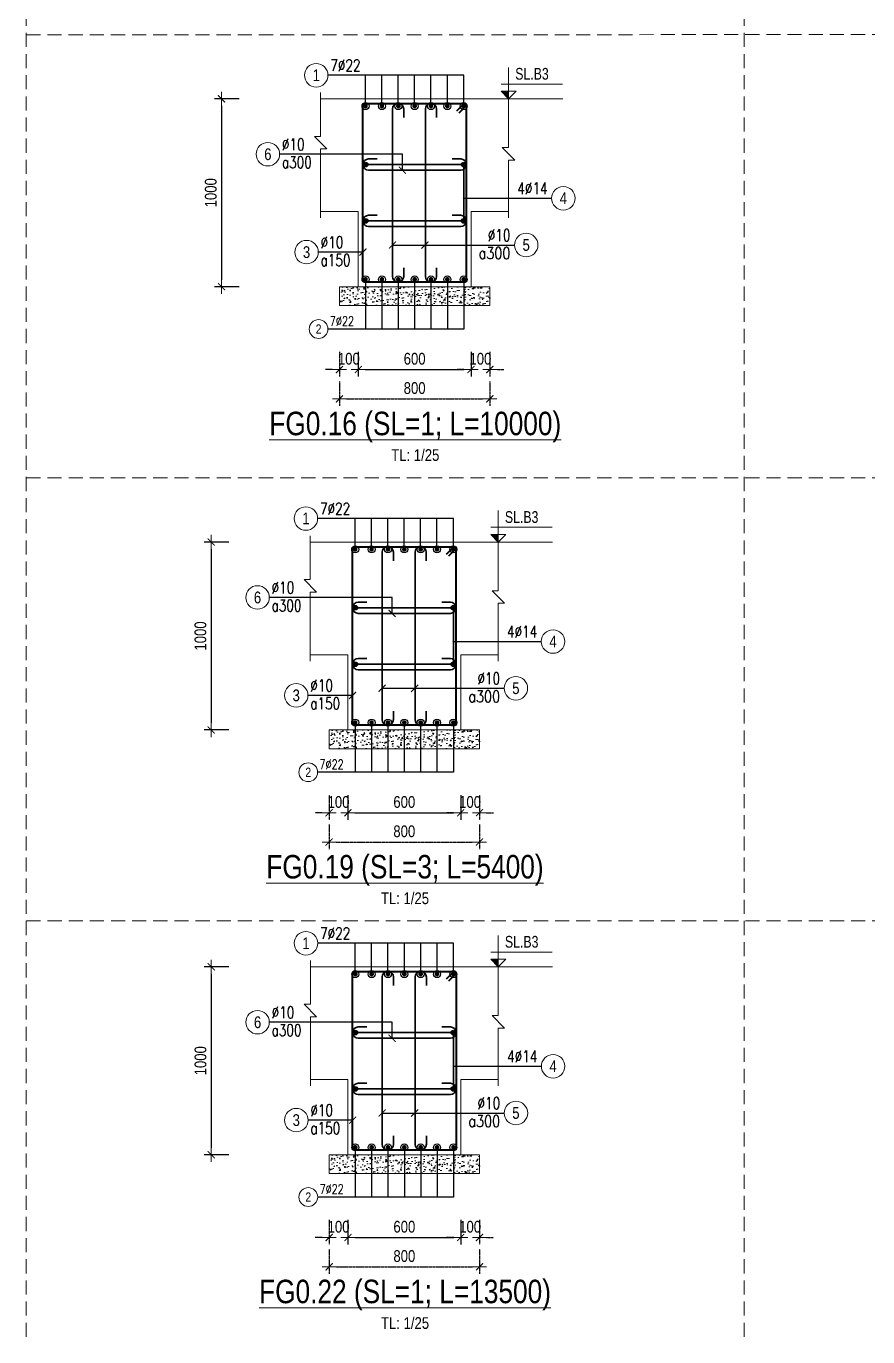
# Model space of a CAD drawing. Header units: millimetres. Extents: x -134772 to 596971, y -129535 to 35703.
# Drawn here: x 49560 to 54037, y 425 to 7398 of the extents above; entities that cross this region are included whole.
import ezdxf
from ezdxf.enums import TextEntityAlignment as Align

# ---------------------------------------------------------------- set-up
doc = ezdxf.new("R2010")
doc.units = ezdxf.units.MM
doc.header["$MEASUREMENT"] = 0
doc.linetypes.add('HIDDEN', pattern=[0.375, 0.25, -0.125])
doc.layers.get('Defpoints').update_dxf_attribs({"color": 252})
for name, color, linetype, lineweight in [('NDC_S_ANNO', 7, 'Continuous', 20), ('NDC_S_CONTINUOUS', 3, 'Continuous', 20), ('NDC_S_DIM', 1, 'Continuous', 9), ('NDC_S_HATCH MATERIAL', 8, 'Continuous', 13), ('NDC_S_REBAR', 4, 'Continuous', 35), ('NDC_S_STIRRUP', 4, 'Continuous', 40), ('NDC_S_TEXT SYMBOL', 7, 'Continuous', 20), ('NDC_S_THIN LINE', 1, 'Continuous', 5), ('NDC_S_VN TEXT', 7, 'Continuous', 9)]:
    doc.layers.add(name, color=color, linetype=linetype, lineweight=lineweight)
doc.styles.add('ARIAL', font='arial.ttf', dxfattribs={"width": 0.8})
doc.styles.add('NDC_ANNO', font='', dxfattribs={"width": 0.8})
doc.styles.add('NDC_ROMANS', font='romans.shx', dxfattribs={"width": 0.8})
doc.styles.get('NDC_ANNO').set_extended_font_data('Dotum')
doc.dimstyles.new('NDC_dim_25', dxfattribs={"dimscale": 25, "dimtxt": 2.5, "dimasz": 1.5, "dimexe": 1.5, "dimexo": 0, "dimgap": 1, "dimtad": 1, "dimdec": 0, "dimzin": 0, "dimdsep": 46, "dimtxsty": 'ARIAL', "dimblk": 'DIMMARK', "dimcen": 0.09, "dimdle": 1.2, "dimclrd": 1, "dimclre": 1, "dimclrt": 3, "dimadec": 0, "dimazin": 0, "dimtfac": 1, "dimtdec": 0, "dimtix": 1, "dimtofl": 0, "dimtmove": 0, "dimatfit": 3, "dimfxl": 3.75, "dimfxlon": 1, "dimtolj": 1, "dimtzin": 0, "dimarcsym": 0})

# ---------------------------------------------------------------- blocks, each defined once
blk = doc.blocks.new('DIMMARK')
at = {"layer": 'NDC_S_DIM', "color": 1}
blk.add_line((-1.5, 0), (1, 0), dxfattribs=at)
at = {"layer": 'NDC_S_DIM', "color": 2, "const_width": 0.15}
blk.add_lwpolyline([(-0.5, -0.5), (0.5, 0.5)], dxfattribs=at)
blk = doc.blocks.new('kata_block_THEP')
at = {"layer": 'NDC_S_REBAR', "color": 0}
for p, q in [((-0.5, 0), (0.5, 0)), ((-0.35, 0.35), (0.35, -0.35)), ((0.35, 0.35), (-0.35, -0.35)), ((0, 0.5), (0, -0.5))]:
    blk.add_line(p, q, dxfattribs=at)
at = {"layer": 'NDC_S_REBAR', "color": 0, "const_width": 0.0833}
blk.add_lwpolyline([(-0.5, 0, 1), (0.5, 0, 1), (-0.5, 0, 1)], format="xyb", dxfattribs=at)
blk = doc.blocks.new('*D1521')
at = {"layer": 'Defpoints', "color": 0, "transparency": 16777216}
for p in [(51104.6, 7012), (50598.6, 6012), (51104.6, 6012)]:
    blk.add_point(p, dxfattribs=at)
at = {"layer": 'NDC_S_DIM', "color": 1, "lineweight": -2, "transparency": 16777216}
for p, q in [((50692.3, 7012), (50561.1, 7012)), ((50598.6, 6974.5), (50598.6, 6049.5)), ((50692.3, 6012), (50561.1, 6012))]:
    blk.add_line(p, q, dxfattribs=at)
at = {"layer": 'NDC_S_DIM', "color": 1, "lineweight": -2, "transparency": 16777216, "xscale": 37.5, "yscale": 37.5, "zscale": 37.5}
for p, rotation in [((50598.6, 7012), 90), ((50598.6, 6012), 270)]:
    blk.add_blockref('DIMMARK', p, dxfattribs=dict(at, rotation=rotation))
at = {"layer": 'NDC_S_DIM', "color": 3, "transparency": 16777216, "insert": (50541.7, 6512), "char_height": 62.5, "attachment_point": 5, "rotation": 90, "style": 'ARIAL'}
blk.add_mtext('\\A1;1000', dxfattribs=at)
blk = doc.blocks.new('*D1522')
at = {"layer": 'Defpoints', "color": 0, "transparency": 16777216}
for p in [(51326, 5971.5), (51926, 5971.5), (51926, 5571.5)]:
    blk.add_point(p, dxfattribs=at)
at = {"layer": 'NDC_S_DIM', "color": 1, "lineweight": -2, "transparency": 16777216}
for p, q in [((51326, 5665.2), (51326, 5534)), ((51926, 5665.2), (51926, 5534)), ((51363.5, 5571.5), (51888.5, 5571.5))]:
    blk.add_line(p, q, dxfattribs=at)
at = {"layer": 'NDC_S_DIM', "color": 1, "lineweight": -2, "transparency": 16777216, "xscale": 37.5, "yscale": 37.5, "zscale": 37.5, "rotation": 180}
blk.add_blockref('DIMMARK', (51326, 5571.5), dxfattribs=at)
at = {"layer": 'NDC_S_DIM', "color": 1, "lineweight": -2, "transparency": 16777216, "xscale": 37.5, "yscale": 37.5, "zscale": 37.5}
blk.add_blockref('DIMMARK', (51926, 5571.5), dxfattribs=at)
at = {"layer": 'NDC_S_DIM', "color": 3, "transparency": 16777216, "insert": (51626, 5628.4), "char_height": 62.5, "attachment_point": 5, "style": 'ARIAL'}
blk.add_mtext('\\A1;600', dxfattribs=at)
blk = doc.blocks.new('kata_block_CT')
at = {"layer": 'NDC_S_ANNO'}
blk.add_hatch(color=3, dxfattribs=at).paths.add_polyline_path([(0, 1.6), (-1.61, 1.6), (0, 0)])
at = {"layer": 'NDC_S_ANNO', "ltscale": 50}
h = blk.add_hatch(dxfattribs=at)
h.set_pattern_fill('ANSI31', color=256, scale=1.406251, style=0)
h.set_pattern_definition([(45, (0, 5e-12), (-3.157, 3.157), [])])
h.paths.add_polyline_path([(0, 1.6), (0, 0), (1.61, 1.6)])
for p, q in [((-1.59, 3.14), (11.47, 3.14)), ((11.56, 0), (-1.64, 0))]:
    blk.add_line(p, q, dxfattribs=at)
for points in [[(0, 6.69), (0, 0)], [(0, 0), (-1.61, 1.6), (0, 1.6)], [(0, 0), (1.61, 1.6), (0, 1.6)]]:
    blk.add_lwpolyline(points, dxfattribs=at)
at = {"layer": 'NDC_S_ANNO', "color": 8, "ltscale": 50}
blk.add_lwpolyline([(0, 0), (-1.61, 1.6), (0, 1.6)], dxfattribs=at)
at = {"layer": 'NDC_S_TEXT SYMBOL', "color": 3, "style": 'NDC_ANNO', "width": 0.8}
blk.add_attdef('CT', (1.41, 4.07), '', height=2.5, dxfattribs=at)
blk = doc.blocks.new('*D1523')
at = {"layer": 'Defpoints', "color": 0, "linetype": 'HIDDEN', "transparency": 16777216}
for p in [(51226, 5871.5), (51326, 5665.2), (51226, 5571.5)]:
    blk.add_point(p, dxfattribs=at)
at = {"layer": 'NDC_S_DIM', "color": 1, "linetype": 'HIDDEN', "lineweight": -2, "transparency": 16777216}
for p, q in [((51226, 5665.2), (51226, 5534)), ((51326, 5665.2), (51326, 5534)), ((51188.5, 5571.5), (51151, 5571.5)), ((51363.5, 5571.5), (51401, 5571.5))]:
    blk.add_line(p, q, dxfattribs=at)
at = {"layer": 'NDC_S_DIM', "color": 1, "linetype": 'HIDDEN', "lineweight": -2, "transparency": 16777216, "xscale": 37.5, "yscale": 37.5, "zscale": 37.5}
blk.add_blockref('DIMMARK', (51226, 5571.5), dxfattribs=at)
at = {"layer": 'NDC_S_DIM', "color": 1, "linetype": 'HIDDEN', "lineweight": -2, "transparency": 16777216, "xscale": 37.5, "yscale": 37.5, "zscale": 37.5, "rotation": 180}
blk.add_blockref('DIMMARK', (51326, 5571.5), dxfattribs=at)
at = {"layer": 'NDC_S_DIM', "color": 3, "linetype": 'HIDDEN', "transparency": 16777216, "insert": (51276, 5628.4), "char_height": 62.5, "attachment_point": 5, "style": 'ARIAL'}
blk.add_mtext('\\A1;100', dxfattribs=at)
blk = doc.blocks.new('*D1524')
at = {"layer": 'Defpoints', "color": 0, "linetype": 'HIDDEN', "transparency": 16777216}
for p in [(52026, 5871.5), (51926, 5665.2), (52026, 5571.5)]:
    blk.add_point(p, dxfattribs=at)
at = {"layer": 'NDC_S_DIM', "color": 1, "linetype": 'HIDDEN', "lineweight": -2, "transparency": 16777216}
for p, q in [((51926, 5665.2), (51926, 5534)), ((52026, 5665.2), (52026, 5534)), ((51888.5, 5571.5), (51851, 5571.5)), ((52063.5, 5571.5), (52101, 5571.5))]:
    blk.add_line(p, q, dxfattribs=at)
at = {"layer": 'NDC_S_DIM', "color": 1, "linetype": 'HIDDEN', "lineweight": -2, "transparency": 16777216, "xscale": 37.5, "yscale": 37.5, "zscale": 37.5}
blk.add_blockref('DIMMARK', (51926, 5571.5), dxfattribs=at)
at = {"layer": 'NDC_S_DIM', "color": 1, "linetype": 'HIDDEN', "lineweight": -2, "transparency": 16777216, "xscale": 37.5, "yscale": 37.5, "zscale": 37.5, "rotation": 180}
blk.add_blockref('DIMMARK', (52026, 5571.5), dxfattribs=at)
at = {"layer": 'NDC_S_DIM', "color": 3, "linetype": 'HIDDEN', "transparency": 16777216, "insert": (51976, 5628.4), "char_height": 62.5, "attachment_point": 5, "style": 'ARIAL'}
blk.add_mtext('\\A1;100', dxfattribs=at)
blk = doc.blocks.new('kata_block_TD')
at = {"color": 6, "linetype": 'ByBlock', "lineweight": -2, "style": 'ARIAL', "width": 0.8}
blk.add_attdef('SECTDET2', text='', height=5, dxfattribs=at).set_placement((0, 7.97), align=Align.CENTER)
at = {"color": 0, "linetype": 'ByBlock', "lineweight": -2, "style": 'ARIAL', "width": 0.8}
blk.add_attdef('SECTDET1', text='', height=5, dxfattribs=at).set_placement((0, 1.47), align=Align.CENTER)
at = {"color": 3, "lineweight": 25, "style": 'ARIAL', "width": 0.8}
blk.add_attdef('SSCALE', text='', height=2.5, dxfattribs=at).set_placement((0, -4), align=Align.CENTER)
blk = doc.blocks.new('*D1525')
at = {"layer": 'Defpoints', "color": 0, "linetype": 'HIDDEN', "transparency": 16777216}
for p in [(51226, 5871.5), (52026, 5871.5), (52026, 5415.5)]:
    blk.add_point(p, dxfattribs=at)
at = {"layer": 'NDC_S_DIM', "color": 1, "linetype": 'HIDDEN', "lineweight": -2, "transparency": 16777216}
for p, q in [((51226, 5509.3), (51226, 5378)), ((52026, 5509.3), (52026, 5378)), ((51263.5, 5415.5), (51988.5, 5415.5))]:
    blk.add_line(p, q, dxfattribs=at)
at = {"layer": 'NDC_S_DIM', "color": 1, "linetype": 'HIDDEN', "lineweight": -2, "transparency": 16777216, "xscale": 37.5, "yscale": 37.5, "zscale": 37.5, "rotation": 180}
blk.add_blockref('DIMMARK', (51226, 5415.5), dxfattribs=at)
at = {"layer": 'NDC_S_DIM', "color": 1, "linetype": 'HIDDEN', "lineweight": -2, "transparency": 16777216, "xscale": 37.5, "yscale": 37.5, "zscale": 37.5}
blk.add_blockref('DIMMARK', (52026, 5415.5), dxfattribs=at)
at = {"layer": 'NDC_S_DIM', "color": 3, "linetype": 'HIDDEN', "transparency": 16777216, "insert": (51626, 5472.4), "char_height": 62.5, "attachment_point": 5, "style": 'ARIAL'}
blk.add_mtext('\\A1;800', dxfattribs=at)
blk = doc.blocks.new('*U11')
blk.add_circle((-2.5, 0), 2.5)
at = {"layer": 'NDC_S_VN TEXT', "color": 3, "style": 'NDC_ROMANS', "width": 0.75}
for tag, p in [('DK1', (0.5, 0.85)), ('KC1', (0.5, -2.97))]:
    blk.add_attdef(tag, p, '', height=2.5, dxfattribs=at)
at = {"layer": 'NDC_S_VN TEXT', "color": 7, "style": 'ARIAL', "width": 0.8}
blk.add_attdef('SH2', text='', height=2.5, dxfattribs=at).set_placement((-2.5, 0), align=Align.MIDDLE)
blk = doc.blocks.new('*U12')
blk.add_circle((2.5, 0), 2.5)
at = {"layer": 'NDC_S_VN TEXT', "color": 3, "style": 'NDC_ROMANS'}
for tag, width, p in [('DK2', 0.75, (-0.85, 0.85)), ('KC2', 0.8, (-0.85, -2.97))]:
    blk.add_attdef(tag, text='', height=2.5, dxfattribs=dict(at, width=width)).set_placement(p, align=Align.RIGHT)
at = {"layer": 'NDC_S_VN TEXT', "color": 7, "style": 'ARIAL', "width": 0.8}
blk.add_attdef('SH3', text='', height=2.5, dxfattribs=at).set_placement((2.5, 0), align=Align.MIDDLE)
blk = doc.blocks.new('*U624')
blk.add_circle((2.5, 0), 2.5)
at = {"layer": 'NDC_S_VN TEXT', "color": 3, "style": 'NDC_ROMANS', "width": 0.75}
blk.add_attdef('DK2', text='', height=2.5, dxfattribs=at).set_placement((-0.85, 0.85), align=Align.RIGHT)
at = {"layer": 'NDC_S_VN TEXT', "color": 7, "style": 'ARIAL', "width": 0.8}
blk.add_attdef('SH3', text='', height=2.5, dxfattribs=at).set_placement((2.5, 0), align=Align.MIDDLE)
blk = doc.blocks.new('*U623')
blk.add_circle((-2.5, 0), 2.5)
at = {"layer": 'NDC_S_VN TEXT', "color": 3, "style": 'NDC_ROMANS', "width": 0.75}
blk.add_attdef('DK1', (0.5, 0.85), '', height=2.5, dxfattribs=at)
at = {"layer": 'NDC_S_VN TEXT', "color": 7, "style": 'ARIAL', "width": 0.8}
blk.add_attdef('SH2', text='', height=2.5, dxfattribs=at).set_placement((-2.5, 0), align=Align.MIDDLE)
blk = doc.blocks.new('*D1536')
at = {"layer": 'Defpoints', "color": 0, "linetype": 'HIDDEN', "transparency": 16777216}
for p in [(51171, 3513.2), (51971, 3513.2), (51971, 3057.2)]:
    blk.add_point(p, dxfattribs=at)
at = {"layer": 'NDC_S_DIM', "color": 1, "linetype": 'HIDDEN', "lineweight": -2, "transparency": 16777216}
for p, q in [((51171, 3151), (51171, 3019.7)), ((51971, 3151), (51971, 3019.7)), ((51208.5, 3057.2), (51933.5, 3057.2))]:
    blk.add_line(p, q, dxfattribs=at)
at = {"layer": 'NDC_S_DIM', "color": 1, "linetype": 'HIDDEN', "lineweight": -2, "transparency": 16777216, "xscale": 37.5, "yscale": 37.5, "zscale": 37.5, "rotation": 180}
blk.add_blockref('DIMMARK', (51171, 3057.2), dxfattribs=at)
at = {"layer": 'NDC_S_DIM', "color": 1, "linetype": 'HIDDEN', "lineweight": -2, "transparency": 16777216, "xscale": 37.5, "yscale": 37.5, "zscale": 37.5}
blk.add_blockref('DIMMARK', (51971, 3057.2), dxfattribs=at)
at = {"layer": 'NDC_S_DIM', "color": 3, "linetype": 'HIDDEN', "transparency": 16777216, "insert": (51571, 3114.1), "char_height": 62.5, "attachment_point": 5, "style": 'ARIAL'}
blk.add_mtext('\\A1;800', dxfattribs=at)
blk = doc.blocks.new('*D1537')
at = {"layer": 'Defpoints', "color": 0, "linetype": 'HIDDEN', "transparency": 16777216}
for p in [(51971, 3513.2), (51871, 3306.9), (51971, 3213.2)]:
    blk.add_point(p, dxfattribs=at)
at = {"layer": 'NDC_S_DIM', "color": 1, "linetype": 'HIDDEN', "lineweight": -2, "transparency": 16777216}
for p, q in [((51871, 3306.9), (51871, 3175.7)), ((51971, 3306.9), (51971, 3175.7)), ((51833.5, 3213.2), (51796, 3213.2)), ((52008.5, 3213.2), (52046, 3213.2))]:
    blk.add_line(p, q, dxfattribs=at)
at = {"layer": 'NDC_S_DIM', "color": 1, "linetype": 'HIDDEN', "lineweight": -2, "transparency": 16777216, "xscale": 37.5, "yscale": 37.5, "zscale": 37.5}
blk.add_blockref('DIMMARK', (51871, 3213.2), dxfattribs=at)
at = {"layer": 'NDC_S_DIM', "color": 1, "linetype": 'HIDDEN', "lineweight": -2, "transparency": 16777216, "xscale": 37.5, "yscale": 37.5, "zscale": 37.5, "rotation": 180}
blk.add_blockref('DIMMARK', (51971, 3213.2), dxfattribs=at)
at = {"layer": 'NDC_S_DIM', "color": 3, "linetype": 'HIDDEN', "transparency": 16777216, "insert": (51921, 3270.1), "char_height": 62.5, "attachment_point": 5, "style": 'ARIAL'}
blk.add_mtext('\\A1;100', dxfattribs=at)
blk = doc.blocks.new('*D1538')
at = {"layer": 'Defpoints', "color": 0, "linetype": 'HIDDEN', "transparency": 16777216}
for p in [(51171, 3513.2), (51271, 3306.9), (51171, 3213.2)]:
    blk.add_point(p, dxfattribs=at)
at = {"layer": 'NDC_S_DIM', "color": 1, "linetype": 'HIDDEN', "lineweight": -2, "transparency": 16777216}
for p, q in [((51171, 3306.9), (51171, 3175.7)), ((51271, 3306.9), (51271, 3175.7)), ((51133.5, 3213.2), (51096, 3213.2)), ((51308.5, 3213.2), (51346, 3213.2))]:
    blk.add_line(p, q, dxfattribs=at)
at = {"layer": 'NDC_S_DIM', "color": 1, "linetype": 'HIDDEN', "lineweight": -2, "transparency": 16777216, "xscale": 37.5, "yscale": 37.5, "zscale": 37.5}
blk.add_blockref('DIMMARK', (51171, 3213.2), dxfattribs=at)
at = {"layer": 'NDC_S_DIM', "color": 1, "linetype": 'HIDDEN', "lineweight": -2, "transparency": 16777216, "xscale": 37.5, "yscale": 37.5, "zscale": 37.5, "rotation": 180}
blk.add_blockref('DIMMARK', (51271, 3213.2), dxfattribs=at)
at = {"layer": 'NDC_S_DIM', "color": 3, "linetype": 'HIDDEN', "transparency": 16777216, "insert": (51221, 3270.1), "char_height": 62.5, "attachment_point": 5, "style": 'ARIAL'}
blk.add_mtext('\\A1;100', dxfattribs=at)
blk = doc.blocks.new('*D1539')
at = {"layer": 'Defpoints', "color": 0, "transparency": 16777216}
for p in [(51271, 3613.2), (51871, 3613.2), (51871, 3213.2)]:
    blk.add_point(p, dxfattribs=at)
at = {"layer": 'NDC_S_DIM', "color": 1, "lineweight": -2, "transparency": 16777216}
for p, q in [((51271, 3306.9), (51271, 3175.7)), ((51871, 3306.9), (51871, 3175.7)), ((51308.5, 3213.2), (51833.5, 3213.2))]:
    blk.add_line(p, q, dxfattribs=at)
at = {"layer": 'NDC_S_DIM', "color": 1, "lineweight": -2, "transparency": 16777216, "xscale": 37.5, "yscale": 37.5, "zscale": 37.5, "rotation": 180}
blk.add_blockref('DIMMARK', (51271, 3213.2), dxfattribs=at)
at = {"layer": 'NDC_S_DIM', "color": 1, "lineweight": -2, "transparency": 16777216, "xscale": 37.5, "yscale": 37.5, "zscale": 37.5}
blk.add_blockref('DIMMARK', (51871, 3213.2), dxfattribs=at)
at = {"layer": 'NDC_S_DIM', "color": 3, "transparency": 16777216, "insert": (51571, 3270.1), "char_height": 62.5, "attachment_point": 5, "style": 'ARIAL'}
blk.add_mtext('\\A1;600', dxfattribs=at)
blk = doc.blocks.new('*D1540')
at = {"layer": 'Defpoints', "color": 0, "transparency": 16777216}
for p in [(51049.6, 4653.7), (50543.6, 3653.7), (51049.6, 3653.7)]:
    blk.add_point(p, dxfattribs=at)
at = {"layer": 'NDC_S_DIM', "color": 1, "lineweight": -2, "transparency": 16777216}
for p, q in [((50637.4, 4653.7), (50506.1, 4653.7)), ((50543.6, 4616.2), (50543.6, 3691.2)), ((50637.4, 3653.7), (50506.1, 3653.7))]:
    blk.add_line(p, q, dxfattribs=at)
at = {"layer": 'NDC_S_DIM', "color": 1, "lineweight": -2, "transparency": 16777216, "xscale": 37.5, "yscale": 37.5, "zscale": 37.5}
for p, rotation in [((50543.6, 4653.7), 90), ((50543.6, 3653.7), 270)]:
    blk.add_blockref('DIMMARK', p, dxfattribs=dict(at, rotation=rotation))
at = {"layer": 'NDC_S_DIM', "color": 3, "transparency": 16777216, "insert": (50486.7, 4153.7), "char_height": 62.5, "attachment_point": 5, "rotation": 90, "style": 'ARIAL'}
blk.add_mtext('\\A1;1000', dxfattribs=at)
blk = doc.blocks.new('*D1634')
at = {"layer": 'Defpoints', "color": 0, "transparency": 16777216}
for p in [(51049.9, 2393.7), (50543.9, 1393.7), (51049.9, 1393.7)]:
    blk.add_point(p, dxfattribs=at)
at = {"layer": 'NDC_S_DIM', "color": 1, "lineweight": -2, "transparency": 16777216}
for p, q in [((50637.7, 2393.7), (50506.4, 2393.7)), ((50543.9, 2356.2), (50543.9, 1431.2)), ((50637.7, 1393.7), (50506.4, 1393.7))]:
    blk.add_line(p, q, dxfattribs=at)
at = {"layer": 'NDC_S_DIM', "color": 1, "lineweight": -2, "transparency": 16777216, "xscale": 37.5, "yscale": 37.5, "zscale": 37.5}
for p, rotation in [((50543.9, 2393.7), 90), ((50543.9, 1393.7), 270)]:
    blk.add_blockref('DIMMARK', p, dxfattribs=dict(at, rotation=rotation))
at = {"layer": 'NDC_S_DIM', "color": 3, "transparency": 16777216, "insert": (50487, 1893.7), "char_height": 62.5, "attachment_point": 5, "rotation": 90, "style": 'ARIAL'}
blk.add_mtext('\\A1;1000', dxfattribs=at)
blk = doc.blocks.new('*D1635')
at = {"layer": 'Defpoints', "color": 0, "transparency": 16777216}
for p in [(51271.3, 1353.2), (51871.3, 1353.2), (51871.3, 953.2)]:
    blk.add_point(p, dxfattribs=at)
at = {"layer": 'NDC_S_DIM', "color": 1, "lineweight": -2, "transparency": 16777216}
for p, q in [((51271.3, 1047), (51271.3, 915.7)), ((51871.3, 1047), (51871.3, 915.7)), ((51308.8, 953.2), (51833.8, 953.2))]:
    blk.add_line(p, q, dxfattribs=at)
at = {"layer": 'NDC_S_DIM', "color": 1, "lineweight": -2, "transparency": 16777216, "xscale": 37.5, "yscale": 37.5, "zscale": 37.5, "rotation": 180}
blk.add_blockref('DIMMARK', (51271.3, 953.2), dxfattribs=at)
at = {"layer": 'NDC_S_DIM', "color": 1, "lineweight": -2, "transparency": 16777216, "xscale": 37.5, "yscale": 37.5, "zscale": 37.5}
blk.add_blockref('DIMMARK', (51871.3, 953.2), dxfattribs=at)
at = {"layer": 'NDC_S_DIM', "color": 3, "transparency": 16777216, "insert": (51571.3, 1010.1), "char_height": 62.5, "attachment_point": 5, "style": 'ARIAL'}
blk.add_mtext('\\A1;600', dxfattribs=at)
blk = doc.blocks.new('*D1636')
at = {"layer": 'Defpoints', "color": 0, "linetype": 'HIDDEN', "transparency": 16777216}
for p in [(51171.3, 1253.2), (51271.3, 1047), (51171.3, 953.2)]:
    blk.add_point(p, dxfattribs=at)
at = {"layer": 'NDC_S_DIM', "color": 1, "linetype": 'HIDDEN', "lineweight": -2, "transparency": 16777216}
for p, q in [((51171.3, 1047), (51171.3, 915.7)), ((51271.3, 1047), (51271.3, 915.7)), ((51133.8, 953.2), (51096.3, 953.2)), ((51308.8, 953.2), (51346.3, 953.2))]:
    blk.add_line(p, q, dxfattribs=at)
at = {"layer": 'NDC_S_DIM', "color": 1, "linetype": 'HIDDEN', "lineweight": -2, "transparency": 16777216, "xscale": 37.5, "yscale": 37.5, "zscale": 37.5}
blk.add_blockref('DIMMARK', (51171.3, 953.2), dxfattribs=at)
at = {"layer": 'NDC_S_DIM', "color": 1, "linetype": 'HIDDEN', "lineweight": -2, "transparency": 16777216, "xscale": 37.5, "yscale": 37.5, "zscale": 37.5, "rotation": 180}
blk.add_blockref('DIMMARK', (51271.3, 953.2), dxfattribs=at)
at = {"layer": 'NDC_S_DIM', "color": 3, "linetype": 'HIDDEN', "transparency": 16777216, "insert": (51221.3, 1010.1), "char_height": 62.5, "attachment_point": 5, "style": 'ARIAL'}
blk.add_mtext('\\A1;100', dxfattribs=at)
blk = doc.blocks.new('*D1637')
at = {"layer": 'Defpoints', "color": 0, "linetype": 'HIDDEN', "transparency": 16777216}
for p in [(51971.3, 1253.2), (51871.3, 1047), (51971.3, 953.2)]:
    blk.add_point(p, dxfattribs=at)
at = {"layer": 'NDC_S_DIM', "color": 1, "linetype": 'HIDDEN', "lineweight": -2, "transparency": 16777216}
for p, q in [((51871.3, 1047), (51871.3, 915.7)), ((51971.3, 1047), (51971.3, 915.7)), ((51833.8, 953.2), (51796.3, 953.2)), ((52008.8, 953.2), (52046.3, 953.2))]:
    blk.add_line(p, q, dxfattribs=at)
at = {"layer": 'NDC_S_DIM', "color": 1, "linetype": 'HIDDEN', "lineweight": -2, "transparency": 16777216, "xscale": 37.5, "yscale": 37.5, "zscale": 37.5}
blk.add_blockref('DIMMARK', (51871.3, 953.2), dxfattribs=at)
at = {"layer": 'NDC_S_DIM', "color": 1, "linetype": 'HIDDEN', "lineweight": -2, "transparency": 16777216, "xscale": 37.5, "yscale": 37.5, "zscale": 37.5, "rotation": 180}
blk.add_blockref('DIMMARK', (51971.3, 953.2), dxfattribs=at)
at = {"layer": 'NDC_S_DIM', "color": 3, "linetype": 'HIDDEN', "transparency": 16777216, "insert": (51921.3, 1010.1), "char_height": 62.5, "attachment_point": 5, "style": 'ARIAL'}
blk.add_mtext('\\A1;100', dxfattribs=at)
blk = doc.blocks.new('*D1638')
at = {"layer": 'Defpoints', "color": 0, "linetype": 'HIDDEN', "transparency": 16777216}
for p in [(51171.3, 1253.2), (51971.3, 1253.2), (51971.3, 797.3)]:
    blk.add_point(p, dxfattribs=at)
at = {"layer": 'NDC_S_DIM', "color": 1, "linetype": 'HIDDEN', "lineweight": -2, "transparency": 16777216}
for p, q in [((51171.3, 891), (51171.3, 759.8)), ((51971.3, 891), (51971.3, 759.8)), ((51208.8, 797.3), (51933.8, 797.3))]:
    blk.add_line(p, q, dxfattribs=at)
at = {"layer": 'NDC_S_DIM', "color": 1, "linetype": 'HIDDEN', "lineweight": -2, "transparency": 16777216, "xscale": 37.5, "yscale": 37.5, "zscale": 37.5, "rotation": 180}
blk.add_blockref('DIMMARK', (51171.3, 797.3), dxfattribs=at)
at = {"layer": 'NDC_S_DIM', "color": 1, "linetype": 'HIDDEN', "lineweight": -2, "transparency": 16777216, "xscale": 37.5, "yscale": 37.5, "zscale": 37.5}
blk.add_blockref('DIMMARK', (51971.3, 797.3), dxfattribs=at)
at = {"layer": 'NDC_S_DIM', "color": 3, "linetype": 'HIDDEN', "transparency": 16777216, "insert": (51571.3, 854.2), "char_height": 62.5, "attachment_point": 5, "style": 'ARIAL'}
blk.add_mtext('\\A1;800', dxfattribs=at)

msp = doc.modelspace()

# ---------------------------------------------------------------- hatches: boundary and pattern name
at = {"layer": 'NDC_S_HATCH MATERIAL'}
h = msp.add_hatch(dxfattribs=at)
h.set_pattern_fill('AR-CONC', color=256, scale=8)
h.set_pattern_definition([(50, (40625.97, 32632.14), (57.380815, -5.02017), [6, -66]), (355, (40625.97, 32632.14), (-11.10011, 60.17537), [4.8, -52.8]), (100.45144, (40630.75, 32631.72), (46.28071, 55.1552), [5.09922, -56.09137]), (46.1842, (40625.97, 32648.14), (85.3793, -13.24154), [9, -99]), (96.63564, (40633.084, 32647.034), (74.77296, 77.92949), [7.64883, -84.1371]), (351.18416, (40625.97, 32648.14), (74.77296, 77.9295), [7.2, -79.2]), (21, (40633.97, 32644.14), (47.752564, -32.20951), [6, -66]), (326, (40633.97, 32644.14), (19.46523, 58.012), [4.8, -52.8]), (71.45144, (40637.95, 32641.454), (67.21779, 25.80249), [5.09922, -56.09137]), (37.5, (40625.97, 32632.138), (0.972788, 26.631508), [0, -52.16, 0, -53.6, 0, -53]), (7.5, (40625.97, 32632.138), (21.045563, 31.552937), [0, -30.56, 0, -50.96, 0, -20.2]), (327.5, (40608.13, 32632.138), (42.705795, -1.80439), [0, -20, 0, -62.4, 0, -82.8]), (317.5, (40600.13, 32632.138), (46.654894, 8.0084), [0, -26, 0, -41.44, 0, -58.8])])
h.paths.add_polyline_path([(51226, 6012), (52026, 6012), (52026, 5912), (51226, 5912)])
h = msp.add_hatch(dxfattribs=at)
h.set_pattern_fill('AR-CONC', color=256, scale=8)
h.set_pattern_definition([(50, (40571, 30273.827), (57.380815, -5.02017), [6, -66]), (355, (40571, 30273.83), (-11.10011, 60.17537), [4.8, -52.8]), (100.45144, (40575.78, 30273.41), (46.28071, 55.1552), [5.09922, -56.09137]), (46.1842, (40571, 30289.83), (85.3793, -13.24154), [9, -99]), (96.63564, (40578.11, 30288.72), (74.77296, 77.92949), [7.64883, -84.1371]), (351.18416, (40571, 30289.83), (74.77296, 77.9295), [7.2, -79.2]), (21, (40579, 30285.827), (47.752564, -32.20951), [6, -66]), (326, (40579, 30285.83), (19.46523, 58.012), [4.8, -52.8]), (71.45144, (40582.98, 30283.143), (67.21779, 25.80249), [5.09922, -56.09137]), (37.5, (40570.999, 30273.827), (0.972788, 26.631508), [0, -52.16, 0, -53.6, 0, -53]), (7.5, (40571, 30273.827), (21.045563, 31.552937), [0, -30.56, 0, -50.96, 0, -20.2]), (327.5, (40553.16, 30273.827), (42.705795, -1.80439), [0, -20, 0, -62.4, 0, -82.8]), (317.5, (40545.16, 30273.827), (46.654894, 8.0084), [0, -26, 0, -41.44, 0, -58.8])])
h.paths.add_polyline_path([(51171, 3653.7), (51971, 3653.7), (51971, 3553.7), (51171, 3553.7)])
h = msp.add_hatch(dxfattribs=at)
h.set_pattern_fill('AR-CONC', color=256, scale=8)
h.set_pattern_definition([(50, (40571.303, 28013.88), (57.380815, -5.02017), [6, -66]), (355, (40571.303, 28013.88), (-11.10011, 60.17537), [4.8, -52.8]), (100.45144, (40576.085, 28013.463), (46.28071, 55.1552), [5.09922, -56.09137]), (46.1842, (40571.3, 28029.88), (85.3793, -13.24154), [9, -99]), (96.63564, (40578.42, 28028.78), (74.77296, 77.92949), [7.64883, -84.1371]), (351.18416, (40571.3, 28029.88), (74.77296, 77.9295), [7.2, -79.2]), (21, (40579.303, 28025.88), (47.752564, -32.20951), [6, -66]), (326, (40579.303, 28025.88), (19.46523, 58.012), [4.8, -52.8]), (71.45144, (40583.28, 28023.2), (67.21779, 25.80249), [5.09922, -56.09137]), (37.5, (40571.303, 28013.881), (0.972788, 26.631508), [0, -52.16, 0, -53.6, 0, -53]), (7.5, (40571.303, 28013.88), (21.045563, 31.552937), [0, -30.56, 0, -50.96, 0, -20.2]), (327.5, (40553.463, 28013.881), (42.705795, -1.80439), [0, -20, 0, -62.4, 0, -82.8]), (317.5, (40545.463, 28013.88), (46.654894, 8.0084), [0, -26, 0, -41.44, 0, -58.8])])
h.paths.add_polyline_path([(51171.3, 1393.7), (51971.3, 1393.7), (51971.3, 1293.7), (51171.3, 1293.7)])

# ---------------------------------------------------------------- linework, layer by layer
at = {"layer": 'NDC_S_CONTINUOUS'}
for points in [[(51126, 7012), (51326, 7012), (51326, 7012), (51926, 7012), (51926, 7012), (52126, 7012)], [(51126, 6412), (51326, 6412), (51326, 6012), (51926, 6012), (51926, 6412), (52126, 6412)], [(51071, 4653.7), (51271, 4653.7), (51271, 4653.7), (51871, 4653.7), (51871, 4653.7), (52071, 4653.7)], [(51071, 4053.7), (51271, 4053.7), (51271, 3653.7), (51871, 3653.7), (51871, 4053.7), (52071, 4053.7)], [(51071.3, 2393.7), (51271.3, 2393.7), (51271.3, 2393.7), (51871.3, 2393.7), (51871.3, 2393.7), (52071.3, 2393.7)], [(51071.3, 1793.7), (51271.3, 1793.7), (51271.3, 1393.7), (51871.3, 1393.7), (51871.3, 1793.7), (52071.3, 1793.7)]]:
    msp.add_lwpolyline(points, dxfattribs=at)
at = {"layer": 'NDC_S_HATCH MATERIAL', "linetype": 'HIDDEN', "ltscale": 300}
for p, q in [((49559.5, 425), (49559.5, 14425)), ((53379.5, 425), (53379.5, 14425)), ((49560.1, 7352.7), (60888.5, 7354.1)), ((49560.4, 4995.3), (60888.8, 4996.8)), ((49560.7, 2638), (60889.1, 2639.5))]:
    msp.add_line(p, q, dxfattribs=at)
at = {"layer": 'NDC_S_HATCH MATERIAL', "ltscale": 1500}
for points in [[(51226, 5912), (52026, 5912), (52026, 6012), (51226, 6012)], [(51171, 3553.7), (51971, 3553.7), (51971, 3653.7), (51171, 3653.7)], [(51171.3, 1293.7), (51971.3, 1293.7), (51971.3, 1393.7), (51171.3, 1393.7)]]:
    msp.add_lwpolyline(points, close=True, dxfattribs=at)
at = {"layer": 'NDC_S_REBAR'}
for points in [[(51568, 6912.2), (51568, 6957.2, 1), (51508, 6957.2), (51508, 6067.2, 1), (51568, 6067.2), (51568, 6112.2)], [(51743, 6912.2), (51743, 6957.2, 1), (51683, 6957.2), (51683, 6067.2, 1), (51743, 6067.2), (51743, 6112.2)], [(51426, 6692), (51381, 6692, 1), (51381, 6632), (51871, 6632, 1), (51871, 6692), (51826, 6692)], [(51426, 6392), (51381, 6392, 1), (51381, 6332), (51871, 6332, 1), (51871, 6392), (51826, 6392)], [(51513, 4553.9), (51513, 4598.9, 1), (51453, 4598.9), (51453, 3708.9, 1), (51513, 3708.9), (51513, 3753.9)], [(51688, 4553.9), (51688, 4598.9, 1), (51628, 4598.9), (51628, 3708.9, 1), (51688, 3708.9), (51688, 3753.9)], [(51371, 4333.7), (51326, 4333.7, 1), (51326, 4273.7), (51816, 4273.7, 1), (51816, 4333.7), (51771, 4333.7)], [(51371, 4033.7), (51326, 4033.7, 1), (51326, 3973.7), (51816, 3973.7, 1), (51816, 4033.7), (51771, 4033.7)], [(51513.3, 2294), (51513.3, 2339, 1), (51453.3, 2339), (51453.3, 1449, 1), (51513.3, 1449), (51513.3, 1494)], [(51688.3, 2294), (51688.3, 2339, 1), (51628.3, 2339), (51628.3, 1449, 1), (51688.3, 1449), (51688.3, 1494)], [(51371.3, 2073.7), (51326.3, 2073.7, 1), (51326.3, 2013.7), (51816.3, 2013.7, 1), (51816.3, 2073.7), (51771.3, 2073.7)], [(51371.3, 1773.7), (51326.3, 1773.7, 1), (51326.3, 1713.7), (51816.3, 1713.7, 1), (51816.3, 1773.7), (51771.3, 1773.7)]]:
    msp.add_lwpolyline(points, format="xyb", dxfattribs=at)
at = {"layer": 'NDC_S_STIRRUP'}
for points in [[(51850, 6947), (51890, 6987, -0.414214), (51901, 6976), (51901, 6048, -0.414214), (51890, 6037), (51362, 6037, -0.414214), (51351, 6048), (51351, 6976, -0.414214), (51362, 6987), (51890, 6987, -0.414214), (51901, 6976), (51861, 6936)], [(51795, 4588.7), (51835, 4628.7, -0.414214), (51846, 4617.7), (51846, 3689.7, -0.414214), (51835, 3678.7), (51307, 3678.7, -0.414214), (51296, 3689.7), (51296, 4617.7, -0.414214), (51307, 4628.7), (51835, 4628.7, -0.414214), (51846, 4617.7), (51806, 4577.7)], [(51795.3, 2328.7), (51835.3, 2368.7, -0.414214), (51846.3, 2357.7), (51846.3, 1429.7, -0.414214), (51835.3, 1418.7), (51307.3, 1418.7, -0.414214), (51296.3, 1429.7), (51296.3, 2357.7, -0.414214), (51307.3, 2368.7), (51835.3, 2368.7, -0.414214), (51846.3, 2357.7), (51806.3, 2317.7)]]:
    msp.add_lwpolyline(points, format="xyb", dxfattribs=at)
at = {"layer": 'NDC_S_THIN LINE'}
for points in [[(51126, 6378.7), (51126, 6745.4), (51159.3, 6745.4), (51092.6, 6812.1), (51126, 6812.1), (51126, 7045.3)], [(52126, 6378.7), (52126, 6686), (52159.3, 6686), (52092.6, 6752.6), (52126, 6752.6), (52126, 7045.3)], [(51071, 4020.3), (51071, 4387.1), (51104.3, 4387.1), (51037.7, 4453.8), (51071, 4453.8), (51071, 4687)], [(52071, 4020.3), (52071, 4327.7), (52104.3, 4327.7), (52037.7, 4394.3), (52071, 4394.3), (52071, 4687)], [(51071.3, 1760.4), (51071.3, 2127.2), (51104.6, 2127.2), (51038, 2193.9), (51071.3, 2193.9), (51071.3, 2427.1)], [(52071.3, 1760.4), (52071.3, 2067.7), (52104.6, 2067.7), (52038, 2134.4), (52071.3, 2134.4), (52071.3, 2427.1)]]:
    msp.add_lwpolyline(points, dxfattribs=at)

# ---------------------------------------------------------------- block references
at = {"layer": 'NDC_S_REBAR', "xscale": 22, "yscale": 22, "zscale": 22}
for p in [(51365, 6973), (51452, 6973), (51539, 6973), (51626, 6973), (51713, 6973), (51800, 6973), (51887, 6973), (51365, 6662), (51887, 6662), (51365, 6362), (51887, 6362), (51365, 6051), (51452, 6051), (51539, 6051), (51626, 6051), (51713, 6051), (51800, 6051), (51887, 6051), (51310, 4614.7), (51397, 4614.7), (51484, 4614.7), (51571, 4614.7), (51658, 4614.7), (51745, 4614.7), (51832, 4614.7), (51310, 4303.7), (51832, 4303.7), (51310, 4003.7), (51832, 4003.7), (51310, 3692.7), (51397, 3692.7), (51484, 3692.7), (51571, 3692.7), (51658, 3692.7), (51745, 3692.7), (51832, 3692.7), (51310.3, 2354.7), (51397.3, 2354.7), (51484.3, 2354.7), (51571.3, 2354.7), (51658.3, 2354.7), (51745.3, 2354.7), (51832.3, 2354.7), (51310.3, 2043.7), (51832.3, 2043.7), (51310.3, 1743.7), (51832.3, 1743.7), (51310.3, 1432.7), (51397.3, 1432.7), (51484.3, 1432.7), (51571.3, 1432.7), (51658.3, 1432.7), (51745.3, 1432.7), (51832.3, 1432.7)]:
    msp.add_blockref('kata_block_THEP', p, dxfattribs=at)
at = {"layer": 'NDC_S_REBAR', "color": 3, "xscale": 16, "yscale": 16, "zscale": 16}
for p in [(51365, 6973), (51365, 6662), (51365, 6051), (51310, 4614.7), (51310, 4303.7), (51310, 3692.7), (51310.3, 2354.7), (51310.3, 2043.7), (51310.3, 1432.7)]:
    msp.add_blockref('kata_block_THEP', p, dxfattribs=at)
at = {"layer": 'NDC_S_THIN LINE'}
for name, p, xscale, yscale, zscale, values in [('*U623', (51165, 7137), 25, 25, 25, {'SH2': '1', 'DK1': '7%%c22'}), ('*U11', (50907.6, 6717), 25, 25, 25, {'SH2': '6', 'DK1': '%%c10', 'KC1': 'a300'}), ('*U624', (52354.8, 6482.6), 25, 25, 25, {'SH3': '4', 'DK2': '4%%c14'}), ('*U11', (51113.5, 6196.2), 25, 25, 25, {'SH2': '3', 'DK1': '%%c10', 'KC1': 'a150'}), ('*U12', (52157, 6233.8), 25, 25, 25, {'SH3': '5', 'DK2': '%%c10', 'KC2': 'a300'}), ('*U623', (51165, 5787), 20, 20, 20, {'SH2': '2', 'DK1': '7%%c22'}), ('*U623', (51110, 4778.7), 25, 25, 25, {'SH2': '1', 'DK1': '7%%c22'}), ('*U11', (50852.6, 4358.7), 25, 25, 25, {'SH2': '6', 'DK1': '%%c10', 'KC1': 'a300'}), ('*U624', (52299.8, 4124.3), 25, 25, 25, {'SH3': '4', 'DK2': '4%%c14'}), ('*U11', (51058.5, 3837.9), 25, 25, 25, {'SH2': '3', 'DK1': '%%c10', 'KC1': 'a150'}), ('*U12', (52102.1, 3875.4), 25, 25, 25, {'SH3': '5', 'DK2': '%%c10', 'KC2': 'a300'}), ('*U623', (51110, 3428.7), 20, 20, 20, {'SH2': '2', 'DK1': '7%%c22'}), ('*U623', (51110.3, 2518.7), 25, 25, 25, {'SH2': '1', 'DK1': '7%%c22'}), ('*U11', (50852.9, 2098.7), 25, 25, 25, {'SH2': '6', 'DK1': '%%c10', 'KC1': 'a300'}), ('*U624', (52300.1, 1864.3), 25, 25, 25, {'SH3': '4', 'DK2': '4%%c14'}), ('*U12', (52102.4, 1615.5), 25, 25, 25, {'SH3': '5', 'DK2': '%%c10', 'KC2': 'a300'}), ('*U11', (51058.8, 1577.9), 25, 25, 25, {'SH2': '3', 'DK1': '%%c10', 'KC1': 'a150'}), ('*U623', (51110.3, 1168.7), 20, 20, 20, {'SH2': '2', 'DK1': '7%%c22'})]:
    msp.add_blockref(name, p, dxfattribs=dict(at, xscale=xscale, yscale=yscale, zscale=zscale)).add_auto_attribs(values)
at = {"layer": 'NDC_S_VN TEXT', "xscale": 25, "yscale": 25, "zscale": 25}
for p in [(52126, 7012), (52071, 4653.7), (52071.3, 2393.7)]:
    msp.add_blockref('kata_block_CT', p, dxfattribs=at).add_auto_attribs({'CT': 'SL.B3'})
at = {"layer": 'NDC_S_VN TEXT'}
ref = msp.add_blockref('kata_block_TD', (51629.5, 5185.1), dxfattribs=dict(at, xscale=25, yscale=25, zscale=25))
ref.add_attrib('SECTDET1', '%%uFG0.16 (SL=1; L=10000)', dxfattribs={"layer": '0', "color": 0, "linetype": 'ByBlock', "lineweight": -2, "height": 125, "style": 'ARIAL', "width": 0.8}).set_placement((51629.5, 5221.9), align=Align.CENTER)
ref.add_attrib('SSCALE', 'TL: 1/25', dxfattribs={"layer": '0', "color": 3, "lineweight": 25, "height": 62.5, "style": 'ARIAL', "width": 0.8}).set_placement((51629.5, 5085.2), align=Align.CENTER)
ref = msp.add_blockref('kata_block_TD', (51574.6, 2826.8), dxfattribs=dict(at, xscale=25, yscale=25, zscale=25))
ref.add_attrib('SECTDET1', '%%uFG0.19 (SL=3; L=5400)', dxfattribs={"layer": '0', "color": 0, "linetype": 'ByBlock', "lineweight": -2, "height": 125, "style": 'ARIAL', "width": 0.8}).set_placement((51574.6, 2863.6), align=Align.CENTER)
ref.add_attrib('SSCALE', 'TL: 1/25', dxfattribs={"layer": '0', "color": 3, "lineweight": 25, "height": 62.5, "style": 'ARIAL', "width": 0.8}).set_placement((51574.6, 2726.9), align=Align.CENTER)
ref = msp.add_blockref('kata_block_TD', (51574.9, 566.9), dxfattribs=dict(at, xscale=25, yscale=25, zscale=25))
ref.add_attrib('SECTDET1', '%%uFG0.22 (SL=1; L=13500)', dxfattribs={"layer": '0', "color": 0, "linetype": 'ByBlock', "lineweight": -2, "height": 125, "style": 'ARIAL', "width": 0.8}).set_placement((51574.9, 603.7), align=Align.CENTER)
ref.add_attrib('SSCALE', 'TL: 1/25', dxfattribs={"layer": '0', "color": 3, "lineweight": 25, "height": 62.5, "style": 'ARIAL', "width": 0.8}).set_placement((51574.9, 466.9), align=Align.CENTER)

# ---------------------------------------------------------------- dimensions: what is measured, and where the dimension line sits
at = {"layer": 'NDC_S_DIM'}
for base, p1, p2, picture, middle in [((50598.6, 6012), (51104.6, 7012), (51104.6, 6012), '*D1521', (50541.7, 6512)), ((50543.6, 3653.7), (51049.6, 4653.7), (51049.6, 3653.7), '*D1540', (50486.7, 4153.7)), ((50543.9, 1393.7), (51049.9, 2393.7), (51049.9, 1393.7), '*D1634', (50487, 1893.7))]:
    dim = msp.add_linear_dim(base=base, p1=p1, p2=p2, angle=270, dimstyle='NDC_dim_25', dxfattribs=at)
    dim.commit()
    dim.dimension.update_dxf_attribs({"geometry": picture, "text_midpoint": middle})
for base, p1, p2, picture, middle in [((51926, 5571.5), (51326, 5971.5), (51926, 5971.5), '*D1522', (51626, 5628.4)), ((51871, 3213.2), (51271, 3613.2), (51871, 3613.2), '*D1539', (51571, 3270.1)), ((51871.3, 953.2), (51271.3, 1353.2), (51871.3, 1353.2), '*D1635', (51571.3, 1010.1))]:
    dim = msp.add_linear_dim(base=base, p1=p1, p2=p2, dimstyle='NDC_dim_25', dxfattribs=at)
    dim.commit()
    dim.dimension.update_dxf_attribs({"geometry": picture, "text_midpoint": middle})
at = {"layer": 'NDC_S_DIM', "linetype": 'HIDDEN'}
for base, p1, p2, picture, middle in [((51226, 5571.5), (51326, 5665.2), (51226, 5871.5), '*D1523', (51276, 5628.4)), ((52026, 5415.5), (51226, 5871.5), (52026, 5871.5), '*D1525', (51626, 5472.4)), ((52026, 5571.5), (51926, 5665.2), (52026, 5871.5), '*D1524', (51976, 5628.4)), ((51171, 3213.2), (51271, 3306.9), (51171, 3513.2), '*D1538', (51221, 3270.1)), ((51971, 3057.2), (51171, 3513.2), (51971, 3513.2), '*D1536', (51571, 3114.1)), ((51971, 3213.2), (51871, 3306.9), (51971, 3513.2), '*D1537', (51921, 3270.1)), ((51171.3, 953.2), (51271.3, 1047), (51171.3, 1253.2), '*D1636', (51221.3, 1010.1)), ((51971.3, 797.3), (51171.3, 1253.2), (51971.3, 1253.2), '*D1638', (51571.3, 854.2)), ((51971.3, 953.2), (51871.3, 1047), (51971.3, 1253.2), '*D1637', (51921.3, 1010.1))]:
    dim = msp.add_linear_dim(base=base, p1=p1, p2=p2, dimstyle='NDC_dim_25', dxfattribs=at)
    dim.commit()
    dim.dimension.update_dxf_attribs({"geometry": picture, "text_midpoint": middle})

# ---------------------------------------------------------------- leaders
at = {"layer": 'NDC_S_THIN LINE'}
for points, override in [([(51887, 6973), (51887, 7137), (51165, 7137)], {"dimldrblk": 'DotBlank'}), ([(51365, 6973), (51365, 7137), (51165, 7137)], {"dimldrblk": 'DotBlank'}), ([(51452, 6973), (51452, 7137), (51252, 7137)], {"dimldrblk": 'DotBlank'}), ([(51539, 6973), (51539, 7137), (51339, 7137)], {"dimldrblk": 'DotBlank'}), ([(51626, 6973), (51626, 7137), (51426, 7137)], {"dimldrblk": 'DotBlank'}), ([(51713, 6973), (51713, 7137), (51513, 7137)], {"dimldrblk": 'DotBlank'}), ([(51800, 6973), (51800, 7137), (51600, 7137)], {"dimldrblk": 'DotBlank'}), ([(51560.9, 6632), (51560.9, 6717), (50907.6, 6717)], {"dimldrblk": 'ARCHTICK'}), ([(51365, 6662), (51893, 6662)], {"dimasz": 1, "dimldrblk": 'DotBlank'}), ([(51887, 6662), (51365, 6662)], {"dimasz": 1, "dimldrblk": 'DotBlank'}), ([(51887, 6662), (51887, 6362)], {"dimldrblk": 'DotSmall'}), ([(51887, 6362), (51887, 6662)], {"dimldrblk": 'DotSmall'}), ([(51887, 6482.6), (52354.8, 6482.6)], {"dimldrblk": 'DotSmall'}), ([(51365, 6362), (51893, 6362)], {"dimasz": 1, "dimldrblk": 'DotBlank'}), ([(51887, 6362), (51365, 6362)], {"dimasz": 1, "dimldrblk": 'DotBlank'}), ([(51351, 6196.2), (51113.5, 6196.2)], {"dimldrblk": 'ARCHTICK'}), ([(51508, 6233.8), (52157, 6233.8)], {"dimldrblk": 'ARCHTICK'}), ([(51681, 6233.8), (52157, 6233.8)], {"dimldrblk": 'ARCHTICK'}), ([(51887, 6051), (51887, 5787), (51165, 5787)], {"dimldrblk": 'DotBlank'}), ([(51365, 6051), (51365, 5787), (51165, 5787)], {"dimldrblk": 'DotBlank'}), ([(51452, 6051), (51452, 5787), (51252, 5787)], {"dimldrblk": 'DotBlank'}), ([(51539, 6051), (51539, 5787), (51339, 5787)], {"dimldrblk": 'DotBlank'}), ([(51626, 6051), (51626, 5787), (51426, 5787)], {"dimldrblk": 'DotBlank'}), ([(51713, 6051), (51713, 5787), (51513, 5787)], {"dimldrblk": 'DotBlank'}), ([(51800, 6051), (51800, 5787), (51600, 5787)], {"dimldrblk": 'DotBlank'}), ([(51310, 4614.7), (51310, 4778.7), (51110, 4778.7)], {"dimldrblk": 'DotBlank'}), ([(51832, 4614.7), (51832, 4778.7), (51110, 4778.7)], {"dimldrblk": 'DotBlank'}), ([(51397, 4614.7), (51397, 4778.7), (51197, 4778.7)], {"dimldrblk": 'DotBlank'}), ([(51484, 4614.7), (51484, 4778.7), (51284, 4778.7)], {"dimldrblk": 'DotBlank'}), ([(51571, 4614.7), (51571, 4778.7), (51371, 4778.7)], {"dimldrblk": 'DotBlank'}), ([(51658, 4614.7), (51658, 4778.7), (51458, 4778.7)], {"dimldrblk": 'DotBlank'}), ([(51745, 4614.7), (51745, 4778.7), (51545, 4778.7)], {"dimldrblk": 'DotBlank'}), ([(51505.9, 4273.7), (51505.9, 4358.7), (50852.6, 4358.7)], {"dimldrblk": 'ARCHTICK'}), ([(51310, 4303.7), (51838, 4303.7)], {"dimasz": 1, "dimldrblk": 'DotBlank'}), ([(51832, 4303.7), (51310, 4303.7)], {"dimasz": 1, "dimldrblk": 'DotBlank'}), ([(51832, 4303.7), (51832, 4003.7)], {"dimldrblk": 'DotSmall'}), ([(51832, 4003.7), (51832, 4303.7)], {"dimldrblk": 'DotSmall'}), ([(51832, 4124.3), (52299.8, 4124.3)], {"dimldrblk": 'DotSmall'}), ([(51310, 4003.7), (51838, 4003.7)], {"dimasz": 1, "dimldrblk": 'DotBlank'}), ([(51832, 4003.7), (51310, 4003.7)], {"dimasz": 1, "dimldrblk": 'DotBlank'}), ([(51296, 3837.9), (51058.5, 3837.9)], {"dimldrblk": 'ARCHTICK'}), ([(51453, 3875.4), (52102.1, 3875.4)], {"dimldrblk": 'ARCHTICK'}), ([(51626, 3875.4), (52102.1, 3875.4)], {"dimldrblk": 'ARCHTICK'}), ([(51310, 3692.7), (51310, 3428.7), (51110, 3428.7)], {"dimldrblk": 'DotBlank'}), ([(51832, 3692.7), (51832, 3428.7), (51110, 3428.7)], {"dimldrblk": 'DotBlank'}), ([(51397, 3692.7), (51397, 3428.7), (51197, 3428.7)], {"dimldrblk": 'DotBlank'}), ([(51484, 3692.7), (51484, 3428.7), (51284, 3428.7)], {"dimldrblk": 'DotBlank'}), ([(51571, 3692.7), (51571, 3428.7), (51371, 3428.7)], {"dimldrblk": 'DotBlank'}), ([(51658, 3692.7), (51658, 3428.7), (51458, 3428.7)], {"dimldrblk": 'DotBlank'}), ([(51745, 3692.7), (51745, 3428.7), (51545, 3428.7)], {"dimldrblk": 'DotBlank'}), ([(51832.3, 2354.7), (51832.3, 2518.7), (51110.3, 2518.7)], {"dimldrblk": 'DotBlank'}), ([(51310.3, 2354.7), (51310.3, 2518.7), (51110.3, 2518.7)], {"dimldrblk": 'DotBlank'}), ([(51397.3, 2354.7), (51397.3, 2518.7), (51197.3, 2518.7)], {"dimldrblk": 'DotBlank'}), ([(51484.3, 2354.7), (51484.3, 2518.7), (51284.3, 2518.7)], {"dimldrblk": 'DotBlank'}), ([(51571.3, 2354.7), (51571.3, 2518.7), (51371.3, 2518.7)], {"dimldrblk": 'DotBlank'}), ([(51658.3, 2354.7), (51658.3, 2518.7), (51458.3, 2518.7)], {"dimldrblk": 'DotBlank'}), ([(51745.3, 2354.7), (51745.3, 2518.7), (51545.3, 2518.7)], {"dimldrblk": 'DotBlank'}), ([(51506.2, 2013.7), (51506.2, 2098.7), (50852.9, 2098.7)], {"dimldrblk": 'ARCHTICK'}), ([(51310.3, 2043.7), (51838.3, 2043.7)], {"dimasz": 1, "dimldrblk": 'DotBlank'}), ([(51832.3, 2043.7), (51310.3, 2043.7)], {"dimasz": 1, "dimldrblk": 'DotBlank'}), ([(51832.3, 2043.7), (51832.3, 1743.7)], {"dimldrblk": 'DotSmall'}), ([(51832.3, 1743.7), (51832.3, 2043.7)], {"dimldrblk": 'DotSmall'}), ([(51832.3, 1864.3), (52300.1, 1864.3)], {"dimldrblk": 'DotSmall'}), ([(51310.3, 1743.7), (51838.3, 1743.7)], {"dimasz": 1, "dimldrblk": 'DotBlank'}), ([(51832.3, 1743.7), (51310.3, 1743.7)], {"dimasz": 1, "dimldrblk": 'DotBlank'}), ([(51453.3, 1615.5), (52102.4, 1615.5)], {"dimldrblk": 'ARCHTICK'}), ([(51626.3, 1615.5), (52102.4, 1615.5)], {"dimldrblk": 'ARCHTICK'}), ([(51296.3, 1577.9), (51058.8, 1577.9)], {"dimldrblk": 'ARCHTICK'}), ([(51832.3, 1432.7), (51832.3, 1168.7), (51110.3, 1168.7)], {"dimldrblk": 'DotBlank'}), ([(51310.3, 1432.7), (51310.3, 1168.7), (51110.3, 1168.7)], {"dimldrblk": 'DotBlank'}), ([(51397.3, 1432.7), (51397.3, 1168.7), (51197.3, 1168.7)], {"dimldrblk": 'DotBlank'}), ([(51484.3, 1432.7), (51484.3, 1168.7), (51284.3, 1168.7)], {"dimldrblk": 'DotBlank'}), ([(51571.3, 1432.7), (51571.3, 1168.7), (51371.3, 1168.7)], {"dimldrblk": 'DotBlank'}), ([(51658.3, 1432.7), (51658.3, 1168.7), (51458.3, 1168.7)], {"dimldrblk": 'DotBlank'}), ([(51745.3, 1432.7), (51745.3, 1168.7), (51545.3, 1168.7)], {"dimldrblk": 'DotBlank'})]:
    msp.add_leader(points, dimstyle='NDC_dim_25', override=override, dxfattribs=at)

doc.saveas('drawing.dxf')
